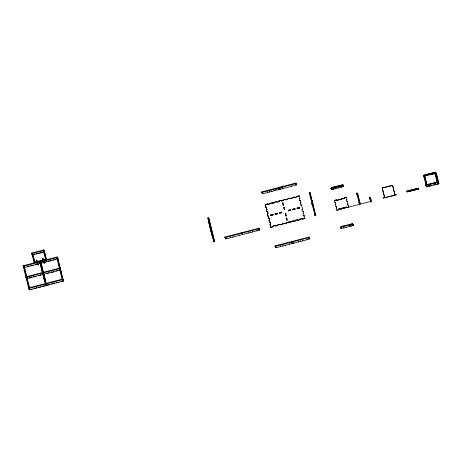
<?xml version="1.0" encoding="UTF-8"?>
<svg xmlns="http://www.w3.org/2000/svg" width="462" height="462" viewBox="0 0 462 462"><rect width="100%" height="100%" fill="white"/><g stroke="black" fill="none" stroke-linecap="round" stroke-linejoin="round"><path stroke-width="0.69" d="M262.809 193.18L262.676 192.642L262.127 192.781L262.26 193.324L262.809 193.18L262.578 192.746L262.023 192.891L261.659 191.915L275.26 188.392L275.623 189.368L276.178 189.224L275.808 188.253L278.419 187.578L278.788 188.548L279.337 188.404L278.967 187.433L281.577 186.758L281.947 187.728L282.496 187.589L282.126 186.613L295.726 183.091L296.096 184.067L295.547 184.205L296.564 184.933L278.488 189.738L278.297 189.091M261.659 191.915L262.676 192.642M275.491 188.825L276.039 188.687M278.65 188.011L279.204 187.867M281.814 187.191L282.363 187.046M295.414 183.668L295.963 183.524M261.792 192.458L275.392 188.935L275.623 189.368M275.808 188.253L275.941 188.791L278.551 188.115L278.788 188.548M278.967 187.433L279.1 187.97L281.71 187.295L281.947 187.728M282.126 186.613L282.259 187.156L295.859 183.633L296.096 184.067M296.564 184.933L296.194 183.957L295.645 184.101L295.778 184.638M32.583 253.938L32.034 254.077L31.78 253.32L32.213 252.962L34.731 262.89L34.182 263.034L31.664 253.107L43.757 249.977L44.514 251.38M43.44 250.548L43.988 250.404M262.26 193.324L262.491 193.757L267.498 192.585L267.307 191.932L267.498 192.585M267.44 192.475L271.893 191.441L271.702 190.794M278.43 189.628L271.893 191.441M279.256 189.414L279.805 189.27L279.672 188.733L279.123 188.877L279.256 189.414L279.019 188.981L279.568 188.837L279.805 189.27M32.467 253.719L32.034 254.077M43.457 250.872L44.104 250.623L44.236 251.161M44.225 250.837L43.792 251.201M43.572 251.091L44.121 250.947L43.873 250.19M43.925 251.738L44.589 251.813L33.05 254.799L32.346 253.505L43.336 250.658L43.688 251.305M32.9 256.56L33.507 256.531M44.439 253.574L45.051 253.54L44.496 253.684M33.299 258.183L33.911 258.148M44.901 255.301L45.449 255.157L44.837 255.191L45.109 256.271M45.374 257.351L45.981 257.317L45.432 257.461M43.728 259.829L43.024 258.529L42.475 258.668L43.301 262.018L44.006 263.311L44.554 263.173L44.288 262.093L43.74 262.237L43.018 260.614L37.249 262.11L38.236 264.807L37.688 264.951L36.157 260.308L36.706 260.164L37.41 261.463M34.234 261.96L34.841 261.925L33.05 254.799M45.773 258.968L46.379 258.934L45.83 259.078M34.483 262.139L36.538 261.602M42.862 259.967L42.995 260.504L37.226 262L37.087 261.457L42.862 259.967L43.093 260.401M45.472 259.292L43.411 259.823L43.774 260.793M34.298 263.253L34.049 262.497L34.598 262.352M34.061 262.82L36.671 262.145M43.544 260.36L46.269 259.904M57.871 258.246L63.525 281.017L29.458 289.841L28.696 288.438L23.1 265.771L36.7 262.249M44.288 262.093L43.567 260.47L57.167 256.947L57.929 258.356M213.687 241.008L213.554 240.465L214.154 241.874L214.703 241.73L214.102 240.327L214.235 240.864L213.687 241.008L213.317 240.032A16.488 0.878 75.5 0 1 207.992 218.451L207.86 217.908L208.408 217.769L209.009 219.173L208.876 218.636L208.327 218.774L208.46 219.317L208.223 218.884L208.772 218.74M56.855 257.525L57.404 257.38L57.536 257.917L56.988 258.062L56.751 257.629L59.35 268.151M208.639 218.203L208.091 218.341L207.86 217.908M37.382 262.647L43.151 261.151M43.699 261.013L57.3 257.484L57.536 257.917M207.992 218.451L208.541 218.307L208.408 217.769M57.086 257.958L57.635 257.813L58.004 258.784L44.265 262.347L46.466 261.775M37.618 263.08L37.07 263.225L36.833 262.791L23.233 266.314L23.47 266.747L24.018 266.603M40.229 262.404L40.777 262.26M43.388 261.584L43.936 261.44M309.881 192.55L310.014 193.087L309.465 193.232L309.332 192.689L309.881 192.55L313.08 204.475L312.531 204.62L312.3 204.187L312.849 204.042L313.08 204.475M309.783 192.654L312.745 204.152L312.197 204.291L309.234 192.798L309.783 192.654L310.014 193.087M36.983 263.652L37.532 263.507L38.236 264.807M43.301 262.018L43.85 261.873L44.554 263.173M211.29 230.272L211.839 230.128L209.835 221.875L209.107 219.069L208.558 219.207L208.327 218.774M265.159 204.545L267.966 203.944L265.159 204.545L265.823 207.247L266.43 207.213L266.967 209.367L266.355 209.402L266.967 209.367M270.103 203.268C280.394 200.473 259.95 206.809 270.235 203.806M274.636 202.668L272.436 203.234L274.694 202.778L274.497 202.125L276.755 201.669L275.109 202.096M277.437 202.061L279.088 201.634L278.898 200.987L281.092 200.421L281.283 201.068L283.483 200.496L283.293 199.85L285.487 199.278L285.683 199.93M287.687 198.712C294.883 196.818 285.516 199.705 285.626 199.821L285.487 199.278M292.082 197.574C297.794 196.789 291.245 196.852 292.215 198.111L290.021 198.683L292.279 198.221L292.14 197.678M296.483 196.431C303.834 194.34 294.329 197.823 296.54 196.541M24.249 267.036L23.701 267.18L23.568 266.638M281.15 200.525L278.898 200.987M283.899 199.815L285.551 199.388M309.332 192.689L309.569 193.122L310.118 192.983M37.971 263.727L37.416 263.871L37.688 264.951M331.826 188.831L331.693 188.294L331.144 188.438L331.277 188.975L331.826 188.831L331.04 188.542L331.589 188.398L331.341 187.641L342.33 184.794L342.579 185.551L343.249 185.626L342.816 185.984L343.48 186.059L343.052 186.417L343.716 186.492L336.631 188.45L335.476 188.629L335.343 188.086M331.162 188.762L330.908 188.005L331.456 187.861L331.71 188.617M341.406 185.233L331.704 187.624L331.895 188.271L342.227 185.597L342.094 185.054M342.446 185.014L343 184.869L343.249 185.626M24.486 267.469L27.085 277.991L26.38 276.692L23.781 266.17L24.486 267.469L39.928 263.594M40.696 263.271L43.717 262.485M276.83 202.096L279.088 201.634M281.092 200.421L281.225 200.958L283.425 200.387M296.616 196.974L294.415 197.54L296.125 197.222M27.293 266.863L28.939 266.441M37.179 264.304L35.476 264.622M50.37 260.886L48.724 261.313L48.527 260.666M286.232 199.786L287.329 199.503M310.25 193.52L309.702 193.665L309.569 193.122M331.577 188.074L330.908 188.005M331.473 188.184L342.579 185.551M342.798 185.66L343.231 185.302L343.48 186.059M40.789 265.35A19.329 1.028 75.5 0 1 40.523 264.131L41.078 263.987A19.329 1.028 75.5 0 0 45.34 281.254L41.078 263.987M331.924 188.727L331.375 188.871L331.629 189.622L335.533 188.739L335.4 188.196M342.914 185.88L343.468 185.736L343.716 186.492M331.144 188.438L331.508 189.408L332.062 189.264L331.808 188.508M24.469 269.768L25.075 269.733M41.228 265.431L41.834 265.396M265.823 207.247L266.43 207.213M282.582 202.905C283.691 202.35 281.635 203.944 283.177 205.168L283.726 205.03L283.131 202.76M299.341 198.562C300.45 198.007 298.4 199.601 299.936 200.826L300.485 200.687L299.878 200.722M209.286 222.014L209.835 221.875M310.47 196.252L311.018 196.113M310.528 196.362L311.076 196.223M41.759 267.585L42.371 267.55M209.76 224.064L210.366 224.03L209.817 224.174M210.291 226.224L210.839 226.08M266.355 209.402L266.892 211.561C268.468 210.591 268.133 217.019 267.44 211.417M283.651 207.219C284.759 206.664 282.704 208.258 284.24 209.488L284.788 209.344L284.199 207.08M300.41 202.876C301.519 202.321 299.463 203.915 300.999 205.145L301.553 205.001L300.999 205.145M59.113 265.511L59.604 265.263M210.349 226.334L210.897 226.189M266.892 211.561L267.498 211.527M312.081 200.427L311.532 200.572L312.139 200.537M59.586 267.562L60.193 267.527L59.644 267.671M210.822 228.384L211.434 228.349L210.886 228.488M268.491 218.035L269.04 217.897L269.571 220.051L269.023 220.195L269.629 220.16L269.098 218L268.491 218.035L267.423 213.721L267.972 213.577M42.591 272.493L25.832 276.836L26.063 277.269M43.139 272.349L59.898 268.006L60.135 268.439L60.268 268.982L60.031 268.549L43.272 272.892L43.977 274.191L46.31 283.633M311.833 203.32L312.381 203.176M312.064 203.754L312.612 203.609M312.849 204.042L315.812 215.535L315.165 215.789L311.966 203.858L312.514 203.719L312.745 204.152M43.076 273.683L43.624 273.539L43.492 273.002L43.844 273.648L40.875 262.156L41.008 262.693M60.054 269.45L60.603 269.306L60.366 268.872L60.736 269.848L27.218 278.528L26.513 277.229L29.349 288.184M270.83 215.546L270.64 214.899L272.834 214.328L273.025 214.974L270.772 215.436L273.025 214.974M277.229 213.19L275.034 213.756L275.225 214.408L277.425 213.837L277.229 213.19L275.092 213.866M279.429 212.618C285.256 211.867 278.309 211.839 279.62 213.265L281.82 212.699L281.629 212.052M288.219 210.343C293.93 209.557 287.387 209.621 288.352 210.88L290.61 210.418L288.964 210.845M294.814 208.633L292.619 209.205L292.81 209.852L295.004 209.28L294.814 208.633L295.004 209.28M297.205 208.714L297.014 208.062L299.209 207.496L299.405 208.143L297.753 208.57M423.983 175.699L423.827 175.121L435.256 172.159L435.562 173.019L435.256 172.159M26.536 278.136L26.299 277.702L26.432 278.24L26.981 278.095L26.848 277.558M272.892 214.437L270.64 214.899M292.677 209.309L294.872 208.743M299.272 207.605L297.014 208.062M425.872 174.838L434.136 172.696M423.96 175.658L435.389 172.696M211.423 230.809L211.971 230.671L214.703 241.73M279.562 213.161L281.82 212.699M294.947 209.171L292.81 209.852M297.147 208.605L299.405 208.143M356.67 193.139L357.334 193.214L356.67 193.139L359.182 203.066L359.731 202.928L357.218 192.995M424.203 175.647L426.715 185.574L426.166 185.718L423.654 175.785L435.741 172.655L436.503 174.064L438.9 183.772L426.813 186.908L426.051 185.499L428.661 184.823L428.892 185.256L429.446 185.112L429.077 184.142L434.846 182.646L435.216 183.616L435.764 183.478L435.395 182.502L438.317 181.941L438.126 181.295L437.029 181.583L438.126 181.295M30.024 277.928L31.67 277.5L31.48 276.853M40.465 275.225L38.207 275.681M312.982 204.585L312.433 204.724L312.3 204.187M427.321 174.907L424.566 175.624L426.83 184.604L424.757 176.27M435.423 173.233L435.978 173.088L436.342 174.058L436.209 173.521L435.66 173.666M356.918 193.896L357.467 193.751M430.959 174.665L435.031 173.487M435.418 173.51L435.989 173.412M356.837 193.745L357.034 194.109L357.588 193.971L357.455 193.428L357.819 194.404L357.27 194.542L357.022 193.786M435.556 173.77L436.111 173.625L435.909 173.262L424.335 176.184L425.034 177.483M357.802 194.08L357.138 194.005L357.802 194.08L358.056 194.837L360.204 203.794L359.65 203.933L359.286 202.962L359.834 202.818L360.204 203.794M435.776 173.879L436.324 173.735L437.035 176.218M424.688 176.831L424.139 176.975L424.803 177.05L424.67 176.513M435.678 173.983L436.226 173.845M334.881 202.685L335.435 202.541L334.881 202.685L334.292 200.416L336.492 199.85L336.683 200.496L338.328 200.069L338.138 199.422L339.299 199.243M341.626 199.214L339.368 199.676L341.626 199.214L341.435 198.568L342.533 198.279L342.729 198.931L344.375 198.504L344.184 197.852L346.442 197.395L344.184 197.852M384.499 197.17L383.402 197.453L384.557 197.28L382.236 187.994L392.567 185.32L394.889 194.6L395.992 194.317L394.831 194.49L392.567 185.32M336.55 199.954L334.292 200.416M342.59 198.389L341.435 198.568M382.236 187.994L391.938 185.608M43.89 276.218L44.502 276.184M60.655 271.875L61.261 271.847M285.799 213.554L285.25 213.698L285.839 215.962L286.388 215.818L285.857 213.663L285.308 213.802M302.009 209.355C303.118 208.801 301.062 210.395 302.598 211.619L303.147 211.481L302.598 211.619M336.492 199.85L336.625 200.387L338.328 200.069M342.533 198.279L342.665 198.822L344.375 198.504M434.927 174.919L436.03 174.636M346.361 199.584C347.643 199.157 345.258 200.121 346.823 201.311M44.427 278.378L45.033 278.343M212.48 234.967L212.97 234.713M313.663 209.205L314.276 209.171L313.721 209.315M335.227 204.192C336.33 203.638 334.28 205.232 335.816 206.462L336.365 206.318L335.816 206.462M346.766 201.207L347.372 201.172M28.199 284.881L28.806 284.846M44.958 280.538L45.565 280.503M212.959 237.018L213.508 236.873M269.023 220.195L269.554 222.355L270.16 222.32L270.697 224.48L270.085 224.515L270.697 224.48M286.313 218.012C287.422 217.458 285.366 219.052 286.908 220.276M303.072 213.669C304.181 213.115 302.131 214.709 303.667 215.939L304.215 215.794L303.667 215.939M213.017 237.122L213.565 236.983M269.554 222.355L270.16 222.32M314.749 211.221L314.2 211.365L314.807 211.33M212.381 236.394A19.329 1.028 75.5 0 0 212.786 237.878L213.334 237.734L209.072 220.466A19.329 1.028 75.5 0 0 213.334 237.734M370.616 199.001L371.5 201.807L370.951 201.952L369.421 197.309L369.97 197.164L370.969 199.648L370.42 199.792L370.068 199.145L370.616 199.001L370.969 199.648M347.297 203.361C348.573 202.933 346.188 203.898 347.753 205.088M28.731 287.035L29.337 287M213.49 239.172L214.097 239.143L213.548 239.281M286.85 220.172L287.456 220.137L286.862 217.868M370.126 198.608L370.674 198.464M426.01 185.135L425.6 184.54L426.755 184.367L426.426 184.453M336.157 207.969C337.266 207.415 335.21 209.009 336.746 210.239L338.946 209.667C338.086 208.685 340.835 207.975 340.592 209.24L341.695 208.957L341.505 208.31L343.757 207.848L341.505 208.31M347.695 204.984L348.302 204.949M314.789 213.629L315.338 213.484L314.732 213.519L315.165 215.789M213.317 240.032L213.871 239.893A16.488 0.878 75.5 0 1 208.541 218.307M226.01 238.305L225.878 237.768L225.329 237.913L225.462 238.45L226.01 238.305L225.774 237.872L225.225 238.017L224.861 237.046L241.62 232.704L242.105 233.893L242.654 233.749L242.521 233.212L241.972 233.35M225.462 238.45L225.693 238.883L228.499 238.277L259.765 230.059L259.529 229.626L258.98 229.764L258.61 228.794L258.749 229.331L259.298 229.192L258.928 228.216L242.169 232.559L242.654 233.749M428.892 185.256L428.528 184.286L426.466 184.817L424.37 176.247M425.733 185.083L429.111 184.205M429.752 184.038L438.317 181.941M359.026 202.483L359.598 202.385M428.621 184.459L429.169 184.315M434.938 182.819L435.487 182.675M370.201 199.682L370.749 199.538M359.17 202.743L359.719 202.604L359.967 203.361L359.419 203.499L358.968 202.379L359.517 202.235L359.719 202.604M428.759 184.719L429.313 184.575M435.083 183.079L435.631 182.935M438.242 182.259L437.693 182.403L437.941 183.16L438.49 183.016L438.04 181.895M28.696 288.438L62.763 279.608L63.525 281.017M213.456 240.575L214.004 240.431L214.235 240.864M224.994 237.583L241.753 233.241L242.105 233.893M242.302 233.102L259.061 228.759L259.298 229.192M314.564 214.38L315.113 214.241L315.713 215.644L315.581 215.101L314.928 215.356M429.077 184.142L429.21 184.679L434.979 183.189L435.216 183.616M435.395 182.502L435.527 183.044L438.138 182.369L438.9 183.772M426.634 186.579L427.183 186.44L426.518 186.365L426.27 185.608L426.819 185.464M62.318 279.643L62.451 280.186L62.999 280.041L62.63 279.071L28.563 287.895L28.927 288.871L29.481 288.727L29.712 289.16L29.164 289.299L29.031 288.762L29.58 288.617M213.791 240.898L214.339 240.76M258.847 229.227L259.396 229.083L259.765 230.059M314.795 214.813L315.344 214.674M359.303 203.286L359.852 203.141M426.403 186.151L426.952 186.007L426.282 185.932L425.952 185.025M437.826 182.94L438.374 182.802M359.517 203.395L360.187 203.471L359.517 203.395L359.65 203.933M406.803 191.147L418.231 188.184L418.41 188.508L418.543 189.05L407.114 192.007L406.803 191.147L407.114 192.007M438.04 183.05L438.709 183.125L438.161 183.27M370.247 200.652L370.795 200.508L371.5 201.807M407.409 191.112L417.74 188.432L417.937 189.085L407.548 191.649L417.937 189.085M270.085 224.515L270.813 227.316L273.562 226.605L273.365 225.958L275.566 225.387L275.756 226.039L277.957 225.468L277.766 224.821L280.018 224.359L277.766 224.821M282.161 223.683C287.988 222.927 281.035 222.898 282.351 224.33L280.093 224.792L282.351 224.33M286.555 222.54C296.847 219.75 276.403 226.085 286.688 223.082M290.95 221.402C301.241 218.613 280.798 224.948 291.083 221.945M295.541 220.911L293.283 221.373L295.541 220.911L295.351 220.264L297.545 219.693L297.736 220.345L299.936 219.773L299.746 219.127L301.94 218.555L302.136 219.202L304.88 218.491L304.158 215.685M344.802 207.455C350.369 205.607 340.269 209.684 344.935 207.992M407.472 191.222L417.798 188.542M213.923 241.441L214.472 241.297M275.623 225.496L273.365 225.958M297.603 219.802L295.351 220.264M302.004 218.665L299.746 219.127M338.813 209.13L340.459 208.703M359.534 203.719L360.083 203.575M412.358 190.078L414.374 189.553M406.935 191.684L418.364 188.721L418.543 189.05M438.727 183.449L438.057 183.374L438.605 183.235L438.357 182.478M29.401 289.732L32.201 289.131M34.211 287.913L34.344 288.455L36.602 287.993L36.406 287.347M43.001 285.637L43.133 286.174L45.392 285.712L45.201 285.066M51.796 283.356L51.929 283.899L54.187 283.437L54.048 282.9M63.467 280.908L60.776 281.728M270.755 227.212L273.562 226.605M275.566 225.387L275.698 225.93L277.957 225.468M297.545 219.693L297.678 220.235L299.936 219.773M301.94 218.555L302.073 219.098L304.88 218.491M338.946 209.667L336.746 210.239M340.402 208.593L340.534 209.13L341.695 208.957M433.76 184.407L433.893 184.95L435.054 184.771M348.244 204.839L348.839 207.103L346.639 207.675L371.367 201.27M396.125 194.854L383.535 197.996L396.125 194.854L395.928 194.207M341.435 227.495L340.783 227.743L341.216 227.385L340.968 226.628L343.029 226.091L343.393 227.067L343.942 226.923L343.578 225.953L349.347 224.457L349.717 225.427L350.265 225.289L349.896 224.313L351.957 223.781L352.206 224.538L352.876 224.613L352.442 224.971L353.107 225.04L352.558 225.185L352.31 224.428L352.974 224.503M340.783 227.743L340.534 226.986L341.083 226.842L341.216 227.385M352.073 223.995L352.622 223.856L352.876 224.613M341.1 227.165L343.162 226.634L343.393 227.067M343.26 226.524L349.48 224.994L349.717 225.427M349.578 224.89L352.206 224.538M352.188 224.214L352.743 224.07M353.343 225.473L353.089 224.723L352.541 224.861L352.673 225.404L353.343 225.473L349.555 226.582L349.364 225.935M340.765 227.419L340.904 227.957L341.331 227.599M340.887 227.633L341.135 228.39L341.684 228.251L340.904 227.957M341.135 228.39L343.509 228.147L349.497 226.472M275.999 246.598L275.45 246.743L275.583 247.28L276.132 247.141L275.901 246.708L275.346 246.847L274.982 245.876L291.741 241.534L292.111 242.504L292.66 242.365L292.29 241.389L309.049 237.052L309.419 238.022L308.87 238.167L309.887 238.889L307.138 239.599L307.005 239.062L307.195 239.709L291.811 243.693L291.62 243.047M274.982 245.876L275.213 246.31L275.762 246.165M291.972 241.967L292.527 241.822M309.286 237.485L308.737 237.624L309.101 238.6M275.115 246.413L291.874 242.076L292.111 242.504M292.29 241.389L292.423 241.932L309.182 237.589L309.419 238.022M308.968 238.057L309.517 237.918L309.887 238.889M275.583 247.28L275.814 247.713L278.621 247.112L280.821 246.541L280.688 246.003M280.63 245.894L280.763 246.431L283.021 245.975L285.216 245.403L285.083 244.86M291.753 243.584L285.216 245.403M293.127 243.231L292.891 242.798L292.342 242.937L292.579 243.37L293.127 243.231L292.995 242.689M434.823 172.517L424.491 175.19M435.325 173.337L435.909 174.417M437.433 177.841L437.97 179.995M438.369 181.618L438.842 183.668L436.7 184.344M435.527 183.044L435.764 183.478M431.756 185.626L430.659 185.909L430.469 185.262M429.21 184.679L429.446 185.112M423.827 175.121L424.001 175.445M423.654 175.785L423.885 176.218M424.353 177.085L424.122 176.651L424.255 177.194M426.617 186.261L426.755 186.798L429.007 186.336L428.817 185.689M425.6 184.54L425.791 185.187M369.421 197.309L369.889 198.175M357.386 193.601L357.588 193.971M359.731 202.928L359.182 203.066M342.227 185.597L331.895 188.271M332.062 189.264L331.277 188.975M350.265 225.289L349.896 224.313M343.942 226.923L343.578 225.953M341.002 227.853L341.251 228.609M309.234 192.798L309.465 193.232M311.966 203.858L312.197 204.291M315.581 215.101L315.812 215.535M282.259 187.156L282.496 187.589M279.1 187.97L279.337 188.404M275.941 188.791L276.178 189.224M283.726 205.03L283.177 205.168M284.788 209.344L284.24 209.488M286.388 215.818L285.839 215.962M277.425 213.837L275.225 214.408M292.423 241.932L292.66 242.365M262.127 192.781L262.491 193.757M267.423 213.721L268.549 218.145M275.45 246.743L275.814 247.713M258.749 229.331L258.98 229.764M224.861 237.046L225.225 238.017M225.329 237.913L225.693 238.883M208.876 218.636L209.107 219.069M211.839 230.128L211.486 229.481L211.971 230.671M57.219 258.495L57.455 258.928M55.255 259.5L53.061 260.066M59.719 269.121L59.483 268.693L62.081 279.21M63.334 280.37L63.098 279.937L63.23 280.474L62.682 280.619L62.451 280.186M57.987 270.559L55.792 271.13M50.918 260.747L50.728 260.094M43.803 251.524L44.04 251.952M58.582 282.299L56.381 282.865L56.249 282.328M46.252 259.58L46.385 260.118M45.721 260.042L43.203 250.115M39.645 253.095L37.445 253.661M43.567 260.47L43.803 260.903M42.475 258.668L43.18 259.967M49.197 272.834L46.997 273.406M40.644 261.723L40.408 261.29L40.541 261.827A16.488 0.878 75.5 0 0 45.871 283.414L46.24 284.384L45.692 284.528L45.322 283.553A16.488 0.878 75.5 0 1 39.992 261.971L39.859 261.428L40.096 261.862M36.406 254.054L36.215 253.407M40.541 261.827L41.245 263.126M39.992 261.971L40.46 262.838M34.76 254.481L34.563 253.834M49.786 284.575L47.592 285.146L47.459 284.604M37.087 261.457L37.324 261.89M32.802 254.048L32.935 254.585L32.502 254.943M36.157 260.308L36.625 261.174M31.664 253.107L32.132 253.973M34.442 260.308L33.893 260.447M45.322 283.553L45.559 283.986M33.276 265.194L31.139 265.869L30.948 265.223M36.007 276.253L33.87 276.929L33.68 276.282M40.997 286.856L38.796 287.422L38.664 286.885M23.1 265.771L23.805 267.071M29.47 278.072L29.279 277.419M25.612 271.893L25.058 272.037M26.143 274.053L25.595 274.197M26.201 277.806L25.964 277.373L42.723 273.03L40.523 264.131M26.432 278.24L26.669 278.673M29.031 288.762L29.262 289.195M435.741 172.655L438.138 182.369M435.36 173.4L437.491 182.034M434.898 172.95L437.087 181.687M434.846 182.646L434.979 183.189M428.528 184.286L428.661 184.823M426.703 185.25L426.836 185.788M426.409 185.285L426.813 186.908M424.237 176.871L424.37 177.408M418.231 188.184L418.364 188.721M417.74 188.432L417.873 188.975M382.293 188.103L384.557 197.28M383.402 197.453L383.593 198.1M369.97 197.164L370.795 200.508M370.951 201.952L370.068 199.145M357.253 194.219L357.386 194.762M356.901 193.572L357.034 194.109M346.379 197.286L346.974 199.549M347.314 201.062L347.903 203.326M343.468 185.736L343.601 186.278M353.089 224.723L353.222 225.26M352.858 224.289L353.107 225.04M343 184.869L343.133 185.412M352.622 223.856L352.754 224.393M342.33 184.794L342.463 185.337M351.957 223.781L352.09 224.318M341.441 186.631L341.574 187.174M346.448 207.028L346.639 207.675M351.01 225.508L351.201 226.155M349.347 224.457L349.48 224.994M344.86 207.565L344.993 208.102M349.422 226.039L349.555 226.582M338.64 187.237L338.831 187.884M343.699 207.738L343.89 208.385M339.235 199.134L339.431 199.78M346.125 226.894L346.257 227.437M338.138 199.422L338.271 199.959M333.749 188.623L333.882 189.166M343.029 226.091L343.162 226.634M333.691 188.513L333.824 189.056M338.756 209.02L338.889 209.557M335.372 202.431L335.834 204.158M336.307 206.208L336.763 207.935M312.514 203.719L315.113 214.241M299.226 195.721L299.954 198.527M300.427 200.577L301.016 202.847M301.49 204.897L302.616 209.321M303.089 211.371L303.684 213.635M296.194 183.957L296.327 184.5M309.517 237.918L309.65 238.456M295.726 183.091L295.859 183.633M309.049 237.052L309.182 237.589M299.209 207.496L299.347 208.033M291.545 185.782L291.678 186.319M294.282 197.003L294.473 197.649M302.668 240.309L302.801 240.846M289.888 198.14L290.078 198.787M300.41 240.771L300.6 241.418M290.419 209.771L290.61 210.418M293.151 220.836L293.341 221.483M298.215 241.337L298.406 241.984M282.75 188.057L282.883 188.594M288.282 210.453L288.415 210.99M291.008 221.512L291.147 222.049M281.577 186.758L281.71 187.295M280.492 188.519L280.688 189.166M288.756 221.974L288.946 222.62M293.878 242.585L294.011 243.127M292.446 242.833L292.579 243.37M278.419 187.578L278.551 188.115M291.741 241.534L291.874 242.076M278.355 189.195L278.488 189.738M286.613 222.649L286.746 223.192M291.678 243.156L291.811 243.693M284.361 223.111L284.552 223.758M289.42 243.618L289.61 244.265M275.26 188.392L275.392 188.935M273.96 190.332L274.093 190.875M276.698 201.559L276.888 202.206M279.96 224.249L280.157 224.896M269.502 191.366L269.698 192.013M272.303 202.697L272.493 203.344M282.825 245.322L283.021 245.975M270.16 203.372L270.293 203.915M272.834 214.328L272.967 214.865M267.908 203.834L268.099 204.481M266.372 207.103L266.909 209.263M270.103 222.21L270.64 224.37M262.439 192.209L262.578 192.746M265.217 204.654L265.881 207.351M266.418 209.511L266.949 211.671M269.08 220.305L269.612 222.465M270.149 224.619L270.813 227.316M261.89 192.348L262.023 192.891M275.213 246.31L275.346 246.847M259.396 229.083L259.529 229.626M258.928 228.216L259.061 228.759M256.884 230.232L257.074 230.879M252.547 231.474L252.679 232.016M250.288 231.936L250.479 232.582M248.088 232.507L248.285 233.154M241.62 232.704L241.753 233.241M239.299 234.783L239.489 235.429M232.761 236.602L232.894 237.139M230.509 237.064L230.7 237.711M213.871 239.893L214.004 240.431M208.691 221.298L210.401 228.205M210.741 229.585L212.786 237.878M57.167 256.947L62.763 279.608M58.657 263.785L58.922 264.865M53.459 271.159C54.36 272.233 51.039 273.094 51.259 271.725M53.99 282.79L54.123 283.327M44.456 251.27L46.645 260.014M44.34 251.057L44.473 251.594M43.757 249.977L46.154 259.684M42.256 251.842C43.122 252.824 40.373 253.534 40.61 252.269M43.024 258.529L43.85 261.873M42.897 273.729L44.791 281.398A19.329 1.028 75.5 0 1 42.799 273.839M39.738 262.942L39.871 263.484M40.269 274.572L40.402 275.115M36.706 260.164L37.532 263.507M32.565 253.615L32.698 254.152L32.149 254.296L32.017 253.754M28.748 265.789L28.881 266.331M27.218 278.528L29.545 287.97M26.617 277.125L26.75 277.662M28.788 287.145L29.458 289.841M23.337 266.204L23.47 266.747M212.249 235.897A19.329 1.028 75.5 0 1 210.545 229.308M210.424 228.811A19.329 1.028 75.5 0 1 208.524 220.611M42.671 273.331A19.329 1.028 75.5 0 1 41.078 266.638M311.55 198.273L311.001 198.412L311.55 198.273M435.857 172.869L435.192 172.8L437.705 182.727L438.259 182.582L435.857 172.869M46.471 284.817L45.923 284.962L46.16 285.395L46.708 285.25L46.471 284.817"/></g></svg>
